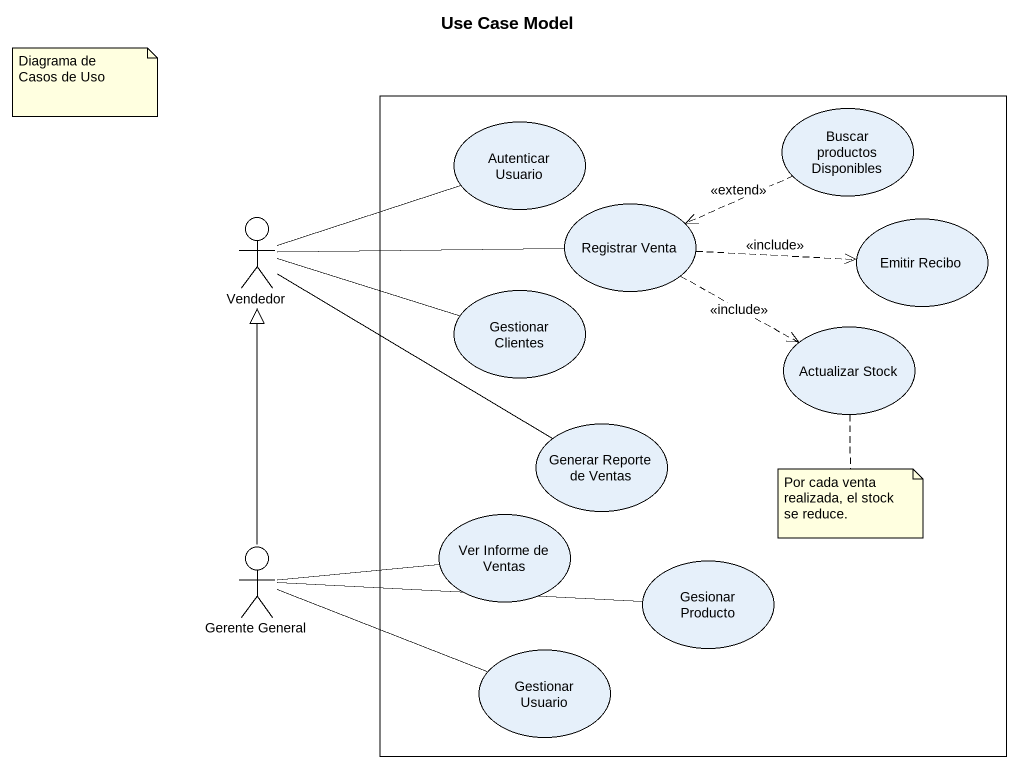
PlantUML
@startuml
title Use Case Model
rectangle " " as rectangle1 {
  usecase "Autenticar Usuario" as Autenticar_Usuario
  usecase "Buscar productos Disponibles" as Buscar_productos_Disponibles
  usecase "Registrar Venta" as Registrar_Venta
  usecase "Emitir Recibo" as Emitir_Recibo
  usecase "Gestionar Clientes" as Gestionar_Clientes
  usecase "Actualizar Stock" as Actualizar_Stock
  usecase "Generar Reporte de Ventas" as Generar_Reporte_de_Ventas
  usecase "Ver Informe de Ventas" as Ver_Informe_de_Ventas
  usecase "Gesionar Producto" as Gesionar_Producto
  usecase "Gestionar Usuario" as Gestionar_Usuario
}
actor Vendedor
actor "Gerente General" as Gerente_General
Buscar_productos_Disponibles .left.> Registrar_Venta : <<extend>>
Registrar_Venta .right.> Emitir_Recibo : <<include>>
Registrar_Venta .right.> Actualizar_Stock : <<include>>
Vendedor -right- Autenticar_Usuario
Vendedor -right- Registrar_Venta
Vendedor -right- Gestionar_Clientes
Vendedor -right- Generar_Reporte_de_Ventas
Gerente_General -up-|> Vendedor
Gerente_General -right- Ver_Informe_de_Ventas
Gerente_General -right- Gesionar_Producto
Gerente_General -right- Gestionar_Usuario
note as N1
  Diagrama de
  Casos de Uso
end note
note bottom of Actualizar_Stock : Por cada venta realizada, el stock se reduce.
@enduml
